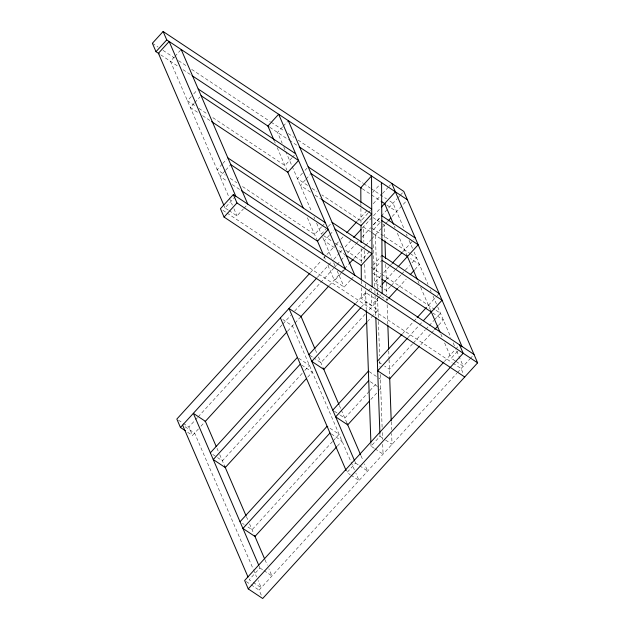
<?xml version="1.0" encoding="UTF-8"?>
<svg xmlns="http://www.w3.org/2000/svg" width="630" height="630" viewBox="0 0 630 630"><rect width="100%" height="100%" fill="white"/><g stroke="black" fill="none" stroke-linecap="round" stroke-linejoin="round"><path stroke-width="0.47" stroke-dasharray="3.15 2.36" d="M174.227 57.125L170.439 61.283L228.903 197.032M174.864 56.432L180.55 50.187M191.237 96.618L187.449 100.776L195.639 106.218M193.764 93.846L196.93 90.381M194.135 103.344L190.339 107.502L198.537 112.943M194.764 102.651L199.828 97.107M222.185 164.147L217.122 169.69L225.312 175.132M222.815 163.453L226.603 159.296M225.075 170.864L220.02 176.416L227.391 181.314M225.705 170.171L230.769 164.627M282.586 126.89L277.531 132.442L282.177 143.223M283.224 126.197L287.65 121.346M228.21 210.05L224.997 207.916L235.108 196.828M229.005 210.577L237.03 215.909L243.353 208.979M243.983 208.286L246.511 205.514M291.871 157.917L284.918 165.54L212.019 117.101M292.501 157.224L294.399 155.145M302.495 173.116L297.439 178.66L308.031 185.692M305.022 170.344L306.92 168.265M305.392 179.834L300.337 185.385L310.992 192.465M306.023 179.14L310.448 174.29M321.552 226.824L314.598 234.455L241.7 186.015M322.182 226.131L324.71 223.359M321.324 234.124L325.749 229.273M328.277 226.501L330.805 223.729M329.277 235.305L324.222 240.849L334.68 247.795M329.907 234.612L333.703 230.446M372.732 192.355L380.323 184.039M310.417 272.593L320.993 260.993M323.639 258.095L326.285 255.197M326.946 254.473L335.546 245.046M336.207 244.314L340.176 239.967M340.838 239.243L343.484 236.345M357.368 221.114L367.29 210.239M373.243 203.71L381.835 194.284M382.497 193.56L388.45 187.031M389.112 186.307L390.435 184.858M367.936 213.255L360.982 220.878L321.875 194.898M368.566 212.562L370.464 210.483M317.339 277.373L333.215 259.969M333.876 259.245L339.168 253.449M339.822 252.725L342.468 249.819M345.114 246.921L351.729 239.668M362.313 228.068L372.314 217.098M373.551 215.743L380.166 208.491M198.434 428.943L192.481 435.464L188.866 427.061L194.812 420.541M195.473 419.816L197.458 417.635M198.119 416.91L282.106 324.82M282.768 324.096L290.706 315.394M294.675 311.047L333.687 268.262M334.349 267.537L336.333 265.364M336.995 264.639L340.302 261.017M340.964 260.292L344.933 255.938M347.579 253.039L355.517 244.338M356.178 243.613L358.163 241.44M362.124 237.085L370.724 227.658M373.37 224.76L380.646 216.783M381.308 216.059L397.176 198.655M397.837 197.93L399.822 195.757M400.483 195.032L402.468 192.851M373.551 224.776L380.504 217.153M373.582 229.596L380.536 221.973M200.954 426.179L204.112 422.714M287.713 331.049L294.407 323.71M294.99 323.072L299.699 317.906M329.372 285.374L340.617 273.042M341.279 272.317L343.925 269.419M344.586 268.695L348.555 264.34M353.839 258.544L362.439 249.118M363.1 248.393L365.085 246.212M365.746 245.487L371.038 239.691M371.7 238.967L381.78 227.902M382.426 227.202L384.922 224.461M385.584 223.737L387.568 221.563M392.199 216.484L406.145 201.19M350.445 280.137L344.13 287.067L334.498 280.673L342.082 272.357M342.72 271.664L345.248 268.892M369.416 251.606L361.203 260.615L345.736 250.346M351.083 279.444L353.611 276.672M373.141 265.214L381.363 256.205M373.173 270.034L381.386 261.017M355.737 303.321L365.636 292.47L377.669 300.463L367.77 311.315M381.111 275.499L374.606 282.634L382.63 287.957M383.717 272.64L388.923 266.939M389.568 266.222L391.521 264.08M402.586 251.953L414.02 239.416M379.047 296.911L371.464 305.227L361.415 298.557L367.739 291.619M368.369 290.926L370.897 288.154M361.344 307.07L365.975 301.998L378.008 309.991L373.377 315.063M376.267 290.706L380.906 285.618M386.214 279.807L394.837 270.349M395.498 269.624L397.483 267.443M302.18 373.338L222.39 460.821L217.578 457.624M304.818 370.448L309.432 365.384L297.399 357.391M379.677 296.218L380.945 294.832M307.716 377.165L312.33 372.109L301.101 364.644M365.132 314.205L320.93 362.683L313.709 357.879M390.545 286.343L386.639 290.627L383.434 288.493M391.198 285.634L400.956 274.932M401.609 274.215L409.413 265.655M412.012 262.805L416.572 257.812L410.957 254.079M367.432 321.584L372.716 315.787M388.3 298.707L386.977 300.156L374.945 292.162M398.247 287.8L406.2 279.074M414.823 269.624L419.462 264.537L410.642 258.67M402.562 333.64L413.17 322.001M413.831 321.276L416.485 318.37M428.424 305.282L436.637 296.273M437.275 295.58L439.165 293.501M408.145 337.412L418.737 325.797M419.399 325.072L422.053 322.166M369.211 391.387L344.815 418.147L340.003 414.949M369.873 390.671L377.126 382.717M412.603 343.815L389.395 369.259L384.584 366.061M413.264 343.09L425.203 330.002M425.864 329.269L428.518 326.364M429.18 325.639L433.826 320.544M434.487 319.82L440.457 313.275L435.645 310.078M332.514 441.528L252.063 529.736L244.85 524.94M333.175 440.803L339.113 434.291L327.884 426.833M370.842 399.499L378.772 390.805M379.433 390.08L380.756 388.631M420.84 344.681L430.77 333.79M431.432 333.065L434.086 330.159M438.716 325.08L443.355 320.001L432.92 313.071M337.389 446.079L342.003 441.016L330.774 433.558M444.355 361.518L454.931 349.918M455.592 349.193L458.238 346.295M259.166 566.165L259.938 567.961L249.189 579.742L252.402 581.876M354.808 461.294L355.58 463.089L346.98 472.516L350.193 474.65M374.228 448.3L371.023 446.166L379.992 436.33L379.921 434.361M455.238 360.888L451.222 358.226L457.545 351.296M261.245 595.137L259.08 590.097L456.813 373.291M457.474 372.566L470.035 358.785M470.137 358.683L473.374 355.131M152.373 43.281L158.106 47.092M163.02 50.353L174.478 57.968M178.573 60.685L187.575 66.67M191.67 69.387L270.254 121.606M271.073 122.149L284.169 130.851M288.264 133.568L293.997 137.379M298.084 140.096L362.754 183.062M363.573 183.606L370.125 187.96M370.944 188.504L386.497 198.836M389.773 201.009L393.041 203.191L404.405 229.572M160.807 54.881L178.92 66.914M183.007 69.639L190.378 74.529M269.782 127.291L288.611 139.797M289.43 140.34L297.612 145.782M362.281 188.748L380.292 200.71M386.844 205.065L396.664 211.593M373.118 217.633L381.938 223.493M382.741 224.028L384.347 225.099L384.867 239.841M198.915 108.399L207.105 113.841M202.632 115.668L210.003 120.566M312.102 188.401L316.992 191.646M371.842 228.091L380.016 233.525M380.835 234.069L410.154 253.543M370.566 231.73L363.345 226.934L363.856 241.684M371.361 232.265L375.378 234.935L377.339 290.966M315.094 195.19L320.835 199.001M373.48 233.982L380.756 238.817M323.765 235.746L331.908 241.156M335.16 243.314L341.673 247.645M371.251 267.293L381.048 273.806M381.867 274.349L434.842 309.543M230.233 178.4L236.785 182.747M338.704 250.472L345.138 254.748M372.897 273.192L381.008 278.578M232.305 184.574L240.495 190.016M456.033 361.423L463.255 366.219L456.285 350.036M222.894 210.302L226.17 212.483M226.989 213.027L452.104 362.596M452.923 363.14L461.105 368.574L463.641 374.456M378.969 362.337L381.37 363.935M369.196 371.637L378.016 377.496M378.819 378.031L380.425 379.095M282.799 319.489L292.422 325.883L354.375 469.728M370.33 381.701L379.158 387.56M309.692 355.218L312.905 357.352M379.992 436.33L384.804 439.527M385.607 440.063L392.025 444.323L391.647 433.511M334.388 411.217L339.2 414.414M375.031 448.828L383.056 454.159L382.709 444.331M355.58 463.089L358.793 465.224M359.588 465.759L367.613 471.09L364.518 463.893M350.997 475.185L359.013 480.517L355.918 473.319M178.432 420.131L182.448 422.801M183.251 423.328L188.866 427.061M185.007 426.715L194.631 433.109L253.095 568.859M187.669 432.267L192.481 435.464M212.759 454.427L216.775 457.097M242.44 523.341L244.046 524.404M259.938 567.961L263.151 570.095M263.946 570.63L271.971 575.954L268.876 568.764M253.205 582.411L261.222 587.743L258.127 580.545M246.243 581.569L250.252 584.231M251.055 584.766L259.08 590.097M406.342 234.069L407.114 235.864M409.051 240.361L412.54 248.448M414.083 252.047L428.022 284.413M430.345 289.808L431.125 291.603M433.054 296.1L437.315 305.983M437.7 306.889L450.867 337.452M453.19 342.846L454.742 346.445M394.309 226.068L395.081 227.871M397.404 233.265L407.067 255.701M417.926 280.909L419.092 283.61M420.635 287.201L430.314 309.676M440.772 333.955L442.315 337.546M444.638 342.94L451.222 358.226M283.728 146.821L285.28 150.42M285.666 151.318L311.606 211.554M313.929 216.948L314.701 218.744M316.638 223.24L321.284 234.029M322.773 237.486L331.734 258.3M333.672 262.797L335.223 266.388M337.16 270.884L344.13 287.067M274.491 141.325L275.263 143.12M277.2 147.617L286.878 170.092M307.401 217.744L316.764 239.494M324.048 256.394L325.592 259.993M327.915 265.387L334.498 280.673M315.346 349.721L316.898 353.32M318.441 356.911L323.82 369.4M339.349 405.46L340.901 409.059M341.287 409.957L346.988 423.187M361.029 455.805L362.967 460.302M229.288 197.93L232.383 205.12M233.935 208.719L237.03 215.909M224.225 206.12L224.997 207.916M216.996 448.3L218.153 450.993M219.705 454.592L224.918 466.704M246.417 516.624L247.968 520.215M249.519 523.813L253.874 533.941M265.002 559.771L267.325 565.165M253.48 569.756L256.575 576.954M385.725 264.419L386.237 279.169M386.379 283.098L386.788 294.895M386.907 298.25L387.001 300.793M387.135 304.723L387.82 324.387M388.757 350.934L389.033 358.793M389.064 359.777L389.663 376.89M391.23 421.714L391.506 429.581M377.37 291.95L377.543 296.864M377.583 297.848L378.37 320.457M378.409 321.442L379.614 355.848M379.78 360.769L379.992 366.668M380.268 374.527L382.127 427.62M382.3 432.534L382.536 439.417M373.275 244.629L374.755 286.902M374.874 290.257L375.031 294.761M375.07 295.746L375.787 316.394M364.171 250.527L364.51 260.363M364.652 264.293L365.203 280.019M365.337 283.957L365.439 286.902M365.581 290.839L366.235 309.519M370.92 443.213L371.023 446.166M371.369 288.556L371.377 290.524M371.401 294.446L371.464 305.227M360.88 203.443L360.903 207.364M360.911 208.349L360.998 224.036M361.132 248.551L361.218 263.253M361.313 280.901L361.336 283.846M361.352 287.768L361.415 298.557"/><path stroke-width="0.94" d="M443.693 362.242L244.637 580.506L248.251 588.908L262.694 598.5L477.627 362.841L403.791 191.402L163.123 31.5L152.373 43.281L155.996 51.684L159.272 53.865M155.996 51.684L166.745 39.903L163.123 31.5M474.004 354.438L233.336 194.536L220.445 208.672L224.059 217.074L464.727 376.984M224.059 217.074L236.959 202.939L233.336 194.536M309.755 273.325L176.833 419.068L180.448 427.471L185.259 430.668M346.791 232.714L356.706 221.839M180.448 427.471L316.677 278.098M353.714 237.494L360.99 229.517M381.489 207.042L395.38 191.811M205.049 421.69L287.052 331.774M300.274 317.276L328.71 286.099M349.217 263.616L353.178 259.269M388.23 220.839L390.876 217.933M210.357 452.828L297.399 357.391M300.297 364.108L213.247 459.553L225.28 467.547L306.393 378.614M308.897 354.682L355.084 304.038M392.175 263.371L401.932 252.669M360.683 307.794L311.787 361.407L323.82 369.4L366.77 322.308M382.237 284.161L385.552 280.531M398.152 266.718L418.178 244.755L381.796 220.587M388.962 297.974L397.585 288.524M410.185 274.712L414.162 270.349M332.782 410.146L368.392 371.101M377.362 361.266L401.901 334.365M417.147 317.638L426.431 307.464M240.03 521.742L327.08 426.297M368.723 380.638L335.672 416.871L347.705 424.864L369.519 400.948M407.484 338.137L377.693 370.802L389.726 378.795L419.517 346.13M423.376 320.717L442.063 300.219L382.024 260.324M329.97 433.023L242.928 528.468L254.961 536.461L336.735 446.804M434.747 329.435L438.055 325.805M248.251 588.908L463.184 353.249L459.561 344.846M166.745 39.903L407.413 199.804M192.016 75.616L268.963 126.74M299.25 146.869L361.462 188.205M381.111 201.254L385.206 203.978M198.19 88.995L295.667 153.759M201.088 95.721L298.557 160.477L287.815 172.266L211.641 121.653M308.188 166.879L371.724 209.097M381.772 215.767L415.28 238.03M311.078 173.596L371.755 213.909L361.006 225.698L321.654 199.545M381.559 239.353L407.429 256.536M332.073 222.343L371.952 248.834M381.993 255.512L439.165 293.501M227.871 157.91L325.34 222.666M334.971 229.06L371.976 253.654L361.226 265.435L345.941 255.276M230.769 164.627L328.238 229.391L317.488 241.172L241.314 190.559M381.819 279.121L431.322 312.007M236.959 202.939L477.627 362.841M391.758 183.409L461.971 346.445M384.631 203.592L393.537 224.272M407.082 255.741L417.154 279.114M430.707 310.574L439.992 332.152M288.28 120.653L354.871 275.286M345.248 268.892L278.657 114.258L267.907 126.039L274.105 140.427M287.65 171.888L303.14 207.853M317.079 240.219L323.269 254.599M314.961 348.823L301.022 316.457L288.989 308.464L354.422 460.396M323.474 368.605L338.964 404.562M347.091 423.439L360.643 454.907M181.18 49.494L247.779 204.128M235.746 196.135L169.147 41.501L158.406 53.282L223.839 205.215M280.389 317.89L346.209 470.72M216.216 446.497L205.38 421.328L193.347 413.335L258.78 565.267M224.737 466.279L246.031 515.726M254.552 535.5L264.616 558.873M182.598 425.116L248.031 577.048M384.898 240.825L385.521 258.52M387.859 325.371L388.686 348.965M389.686 377.472L391.198 420.73M375.827 317.378L379.89 433.377M366.266 310.495L370.881 442.228M381.583 182.653L382.205 293.446M372.165 286.768L371.543 175.975L360.793 187.756L360.88 202.466M361.006 225.02L361.1 242.668M361.226 265.214L361.313 279.925"/></g></svg>
